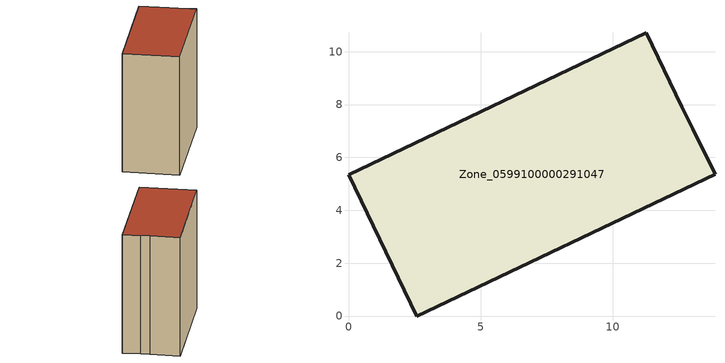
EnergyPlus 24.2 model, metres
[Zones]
Zone_0599100000291047
 floor ground (C_G): 11.27,10.71 12.61,7.92 13.03,7.08 13.87,5.36 2.58,0 0,5.35 z3
 wall outside (C_F): 2.58,0 13.87,5.36 13.03,7.08 12.61,7.92 11.27,10.71 0,5.35 2.58,0 z3:16.14
 roof outside (C_R): 12.61,7.92 11.27,10.71 0,5.35 2.58,0 13.87,5.36 13.03,7.08 z16.14
[BUILDING]
Pand.0599100000291047: North Axis=0; Terrain=City; Loads Convergence Tolerance Value=0.04; Temperature Convergence Tolerance Value=0.4; Solar Distribution=FullExterior; Maximum Number of Warmup Days=25; Minimum Number of Warmup Days=1
[Site:Location]
Rotterdam.The.Hague.AP_ZH_NLD Design_Conditions: Latitude=51.96; Longitude=4.45; Time Zone=1; Elevation=-4.5
[SITE:GROUNDTEMPERATURE:BUILDINGSURFACE]
18, 18, 18, 18, 18, 18, 18, 18, 18, 18, 18, 18
[MATERIAL] Thermal Absorptance=0.9; Solar Absorptance=0.7; Visible Absorptance=0.7
Name | Roughness | Thickness | Conductivity | Density | Specific Heat
G.TI.1946 | MediumSmooth | 0.15 | 1 | 540 | 1210
F.TI.1946 | Rough | 0.3 | 0.857143 | 1920 | 840
R.TI.1946 | MediumRough | 0.2 | 0.1 | 1500 | 1000
[CONSTRUCTION]
C_G: G.TI.1946
C_F: F.TI.1946
C_R: R.TI.1946
[ZONE]
Zone_0599100000291047: Type=1; Multiplier=1; Ceiling Height=Autocalculate; Volume=Autocalculate; Floor Area=autocalculate; Part of Total Floor Area=Yes
[ZONEINFILTRATION:DESIGNFLOWRATE]
Infil_Zone_0599100000291047: Zone or ZoneList or Space or SpaceList=Zone_0599100000291047; Schedule=AlwaysOn; Design Flow Rate Calculation Method=Flow/Area; Flow Rate per Floor Area=0.003; Constant Term Coefficient=1; Temperature Term Coefficient=0; Velocity Term Coefficient=0; Velocity Squared Term Coefficient=0
[HVACTEMPLATE:ZONE:IDEALLOADSAIRSYSTEM]
Zone_0599100000291047: Maximum Heating Supply Air Temperature=50; Minimum Cooling Supply Air Temperature=13; Maximum Heating Supply Air Humidity Ratio=0.0156; Minimum Cooling Supply Air Humidity Ratio=0.0077; Heating Limit=NoLimit; Cooling Limit=NoLimit; Dehumidification Control Type=ConstantSensibleHeatRatio; Cooling Sensible Heat Ratio=0.7; Dehumidification Setpoint=60; Humidification Control Type=None; Humidification Setpoint=30; Outdoor Air Method=None; Outdoor Air Flow Rate per Person=0.00944; Outdoor Air Flow Rate per Zone Floor Area=0; Outdoor Air Flow Rate per Zone=0; Demand Controlled Ventilation Type=None; Outdoor Air Economizer Type=NoEconomizer; Heat Recovery Type=None; Sensible Heat Recovery Effectiveness=0.7; Latent Heat Recovery Effectiveness=0.65
[ZONECONTROL:THERMOSTAT]
ThermostatControl_Zone_0599100000291047: Zone or ZoneList=Zone_0599100000291047; Control Type Schedule=DualSetpointControlType; Control 1=Thermostat_Zone_0599100000291047; Temperature Difference Between Cutout And Setpoint=0
[THERMOSTATSETPOINT:DUALSETPOINT]
Thermostat_Zone_0599100000291047: Heating Setpoint Temperature Schedule=HeatingSetpoint_Zone_0599100000291047; Cooling Setpoint Temperature Schedule=CoolingSetpoint_Zone_0599100000291047
[SCHEDULE:COMPACT]
HeatingSetpoint_Zone_0599100000291047: Through: 12/31, For: AllDays, Until: 24:00, 21
CoolingSetpoint_Zone_0599100000291047: Through: 12/31, For: AllDays, Until: 24:00, 24
DualSetpointControlType: Through: 12/31, For: AllDays, Until: 24:00, 4
AlwaysOn: Through: 12/31, For: AllDays, Until: 24:00, 1
